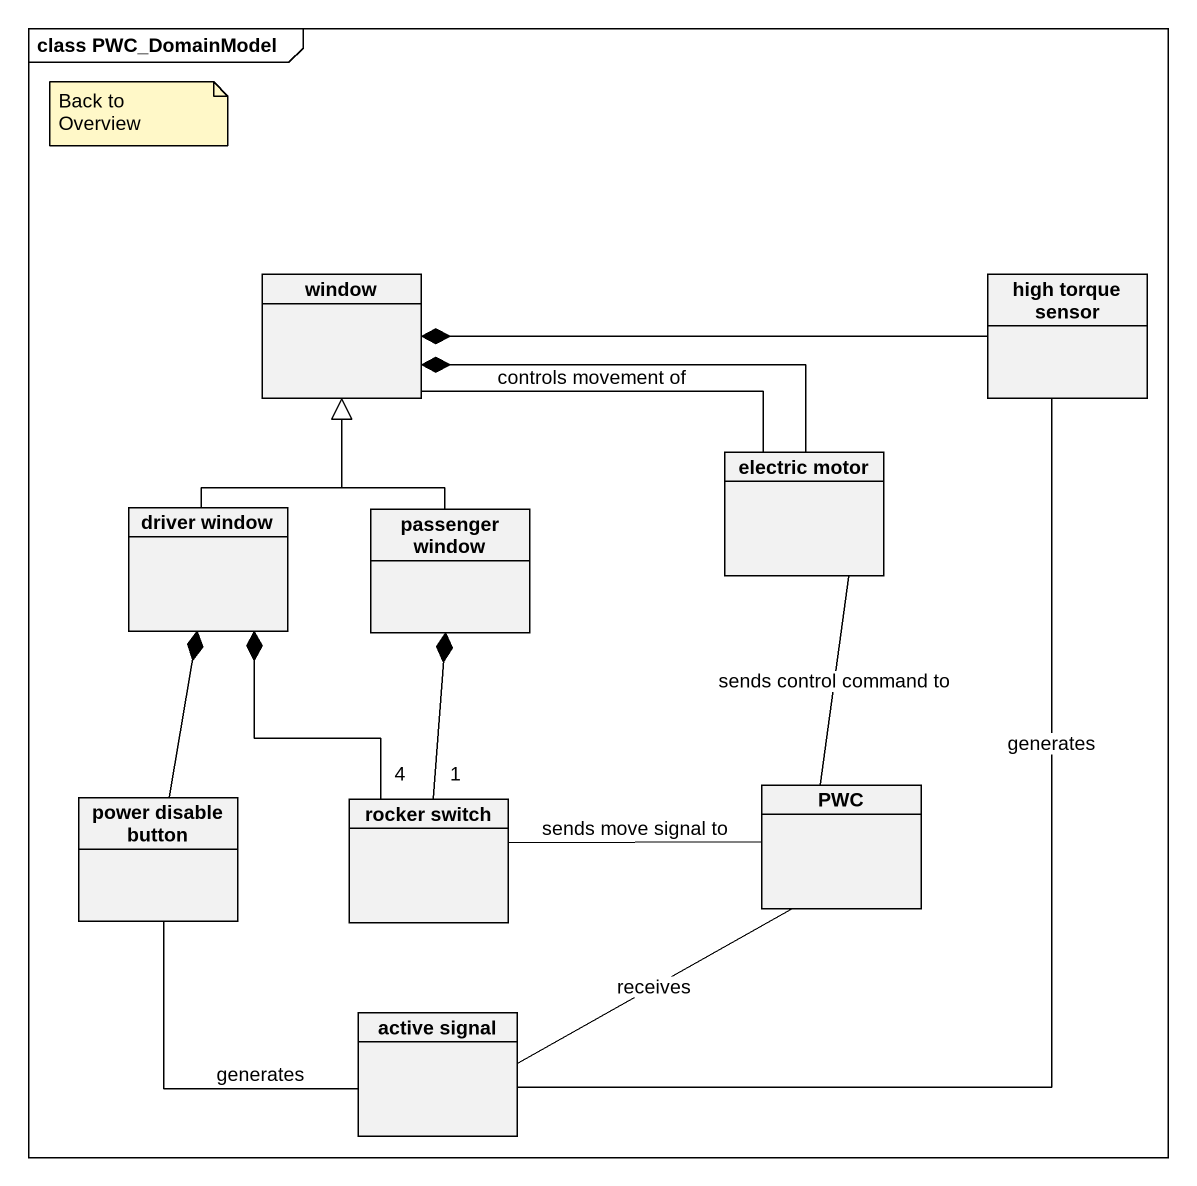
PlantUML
@startuml
mainframe class PWC_DomainModel
hide circle
hide empty members
class window
class "high torque sensor" as high_torque_sensor
class "electric motor" as electric_motor
class "driver window" as driver_window
class "passenger window" as passenger_window
class PWC
class "power disable button" as power_disable_button
class "rocker switch" as rocker_switch
class "active signal" as active_signal
high_torque_sensor -left-* window
high_torque_sensor -- active_signal : generates
electric_motor -left- window : controls movement of
electric_motor -left-* window
driver_window -up-|> window
passenger_window -up-|> window
PWC -up- electric_motor : sends control command to
power_disable_button -up-* driver_window
power_disable_button -- active_signal : generates
rocker_switch "4" -up-* driver_window
rocker_switch "1" -up-* passenger_window
rocker_switch -right- PWC : sends move signal to
active_signal -right- PWC : receives
note as N1
  Back to Overview
end note
@enduml
